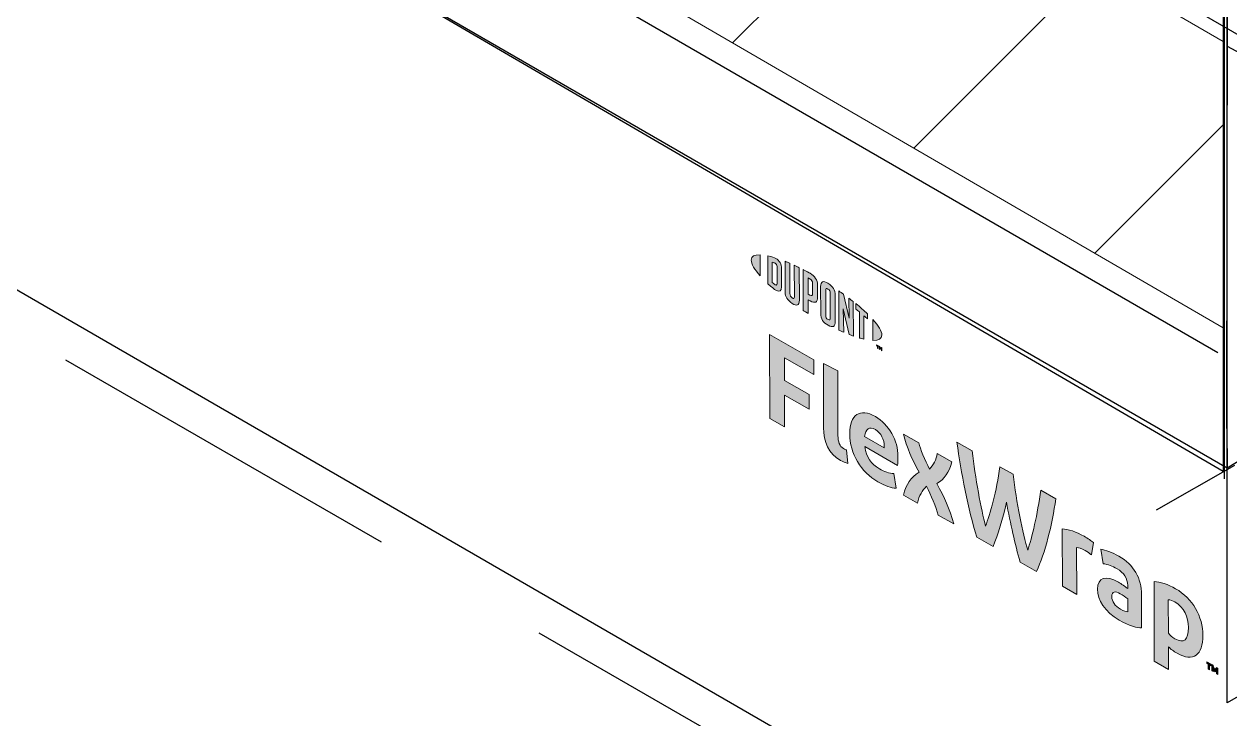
# Model space of a CAD drawing. Extents: x -1337 to 5791, y -3809 to 1769.
# Drawn here: x 4369.8 to 4429.3, y -2105.7 to -2071.4 of the extents above; entities that cross this region are included whole.
import ezdxf

# ---------------------------------------------------------------- set-up
doc = ezdxf.new("R2010")
doc.units = 0
doc.header["$MEASUREMENT"] = 0
doc.linetypes.add('AI-Linetype-64', pattern=[27, 18, -9])
for name, color, linetype, lineweight in [('G-ANNO-TTLB', 7, 'Continuous', 0), ('Layer 12', 7, 'Continuous', 0), ('TYVEK', 7, 'Continuous', 0)]:
    doc.layers.add(name, color=color, linetype=linetype, lineweight=lineweight)

# ---------------------------------------------------------------- blocks, each defined once
blk = doc.blocks.new('Block_526')
at = {"layer": 'TYVEK', "true_color": 0x003b71, "transparency": 33554687}
h = blk.add_hatch(color=156, dxfattribs=at)
h.dxf.hatch_style = 2
edge = h.paths.add_edge_path()
edge.add_spline(control_points=[(4406.611, -2090.874), (4406.611, -2090.874), (4406.601, -2086.733), (4406.601, -2086.733), (4406.601, -2086.733), (4408.786, -2087.988), (4408.786, -2087.988), (4408.786, -2087.988), (4408.788, -2088.71), (4408.788, -2088.71), (4408.788, -2088.71), (4407.336, -2087.876), (4407.336, -2087.876), (4407.336, -2087.876), (4407.339, -2089), (4407.339, -2089), (4407.339, -2089), (4408.56, -2089.701), (4408.56, -2089.701), (4408.56, -2089.701), (4408.561, -2090.423), (4408.561, -2090.423), (4408.561, -2090.423), (4407.34, -2089.722), (4407.34, -2089.722), (4407.34, -2089.722), (4407.344, -2091.295), (4407.344, -2091.295), (4407.344, -2091.295), (4406.611, -2090.874), (4406.611, -2090.874)], knot_values=[0, 0, 0, 0, 1, 1, 1, 2, 2, 2, 3, 3, 3, 4, 4, 4, 5, 5, 5, 6, 6, 6, 7, 7, 7, 8, 8, 8, 9, 9, 9, 10, 10, 10, 10], degree=3, periodic=0)
h = blk.add_hatch(color=156, dxfattribs=at)
h.dxf.hatch_style = 2
edge = h.paths.add_edge_path()
edge.add_spline(control_points=[(4409.984, -2091.718), (4409.984, -2092.037), (4410.057, -2092.25), (4410.262, -2092.368), (4410.313, -2092.397), (4410.365, -2092.421), (4410.411, -2092.435), (4410.411, -2092.435), (4410.464, -2093.11), (4410.464, -2093.11), (4410.366, -2093.077), (4410.207, -2093.01), (4410.105, -2092.951), (4409.515, -2092.612), (4409.277, -2092.033), (4409.276, -2091.323), (4409.276, -2091.323), (4409.268, -2088.164), (4409.268, -2088.164), (4409.268, -2088.164), (4409.976, -2088.523), (4409.976, -2088.523), (4409.976, -2088.523), (4409.984, -2091.718), (4409.984, -2091.718)], knot_values=[0, 0, 0, 0, 1, 1, 1, 2, 2, 2, 3, 3, 3, 4, 4, 4, 5, 5, 5, 6, 6, 6, 7, 7, 7, 8, 8, 8, 8], degree=3, periodic=0)
h = blk.add_hatch(color=156, dxfattribs=at)
h.dxf.hatch_style = 2
edge = h.paths.add_edge_path()
edge.add_spline(control_points=[(4411.295, -2091.768), (4411.295, -2091.768), (4412.27, -2092.327), (4412.27, -2092.327), (4412.27, -2092.327), (4412.27, -2092.256), (4412.27, -2092.256), (4412.269, -2091.925), (4412.115, -2091.594), (4411.832, -2091.432), (4411.535, -2091.261), (4411.34, -2091.392), (4411.295, -2091.768)], knot_values=[0, 0, 0, 0, 1, 1, 1, 2, 2, 2, 3, 3, 3, 4, 4, 4, 4], degree=3, periodic=0)
edge = h.paths.add_edge_path()
edge.add_spline(control_points=[(4412.854, -2094.328), (4412.628, -2094.317), (4412.295, -2094.208), (4411.956, -2094.014), (4411.131, -2093.54), (4410.565, -2092.613), (4410.562, -2091.631), (4410.56, -2090.69), (4411.077, -2090.349), (4411.831, -2090.782), (4412.503, -2091.167), (4412.945, -2091.971), (4412.947, -2092.763), (4412.948, -2092.941), (4412.938, -2093.089), (4412.928, -2093.201), (4412.928, -2093.201), (4411.307, -2092.271), (4411.307, -2092.271), (4411.375, -2092.782), (4411.616, -2093.133), (4412.027, -2093.369), (4412.278, -2093.513), (4412.519, -2093.587), (4412.739, -2093.607), (4412.739, -2093.607), (4412.854, -2094.328), (4412.854, -2094.328)], knot_values=[0, 0, 0, 0, 1, 1, 1, 2, 2, 2, 3, 3, 3, 4, 4, 4, 5, 5, 5, 6, 6, 6, 7, 7, 7, 8, 8, 8, 9, 9, 9, 9], degree=3, periodic=0)
h = blk.add_hatch(color=156, dxfattribs=at)
h.dxf.hatch_style = 2
edge = h.paths.add_edge_path()
edge.add_spline(control_points=[(4413.994, -2093.53), (4413.649, -2092.895), (4413.377, -2092.331), (4413.216, -2091.648), (4413.216, -2091.648), (4413.98, -2092.087), (4413.98, -2092.087), (4414.048, -2092.391), (4414.274, -2092.923), (4414.501, -2093.39), (4414.69, -2093.173), (4414.853, -2092.919), (4414.888, -2092.608), (4414.888, -2092.608), (4415.607, -2093.02), (4415.607, -2093.02), (4415.475, -2093.559), (4415.25, -2093.861), (4414.867, -2094.096), (4415.237, -2094.787), (4415.489, -2095.345), (4415.701, -2096.093), (4415.701, -2096.093), (4414.937, -2095.654), (4414.937, -2095.654), (4414.828, -2095.261), (4414.571, -2094.67), (4414.355, -2094.221), (4414.16, -2094.435), (4413.977, -2094.684), (4413.906, -2095.062), (4413.906, -2095.062), (4413.218, -2094.668), (4413.218, -2094.668), (4413.345, -2094.126), (4413.585, -2093.791), (4413.994, -2093.53)], knot_values=[0, 0, 0, 0, 1, 1, 1, 2, 2, 2, 3, 3, 3, 4, 4, 4, 5, 5, 5, 6, 6, 6, 7, 7, 7, 8, 8, 8, 9, 9, 9, 10, 10, 10, 11, 11, 11, 12, 12, 12, 12], degree=3, periodic=0)
h = blk.add_hatch(color=156, dxfattribs=at)
h.dxf.hatch_style = 2
edge = h.paths.add_edge_path()
edge.add_spline(control_points=[(4419.995, -2094.423), (4419.995, -2094.423), (4420.744, -2094.853), (4420.744, -2094.853), (4420.553, -2096.12), (4420.218, -2097.552), (4419.785, -2098.438), (4419.785, -2098.438), (4418.98, -2097.975), (4418.98, -2097.975), (4418.726, -2097.091), (4418.498, -2096.092), (4418.306, -2095.013), (4418.114, -2095.871), (4417.895, -2096.614), (4417.641, -2097.206), (4417.641, -2097.206), (4416.835, -2096.744), (4416.835, -2096.744), (4416.422, -2095.373), (4416.054, -2093.537), (4415.861, -2092.049), (4415.861, -2092.049), (4416.604, -2092.477), (4416.604, -2092.477), (4416.766, -2093.816), (4417.057, -2095.383), (4417.269, -2096.196), (4417.488, -2095.63), (4417.829, -2094.467), (4417.974, -2093.263), (4417.974, -2093.263), (4418.631, -2093.64), (4418.631, -2093.64), (4418.788, -2095.018), (4419.125, -2096.57), (4419.352, -2097.392), (4419.556, -2096.817), (4419.845, -2095.583), (4419.995, -2094.423)], knot_values=[0, 0, 0, 0, 1, 1, 1, 2, 2, 2, 3, 3, 3, 4, 4, 4, 5, 5, 5, 6, 6, 6, 7, 7, 7, 8, 8, 8, 9, 9, 9, 10, 10, 10, 11, 11, 11, 12, 12, 12, 13, 13, 13, 13], degree=3, periodic=0)
h = blk.add_hatch(color=156, dxfattribs=at)
h.dxf.hatch_style = 2
edge = h.paths.add_edge_path()
edge.add_spline(control_points=[(4422.137, -2096.699), (4422.322, -2096.805), (4422.496, -2096.928), (4422.599, -2097.017), (4422.599, -2097.017), (4422.498, -2097.626), (4422.498, -2097.626), (4422.411, -2097.541), (4422.303, -2097.467), (4422.195, -2097.405), (4422.006, -2097.296), (4421.877, -2097.264), (4421.77, -2097.261), (4421.77, -2097.261), (4421.775, -2099.58), (4421.775, -2099.58), (4421.775, -2099.58), (4421.068, -2099.174), (4421.068, -2099.174), (4421.068, -2099.174), (4421.061, -2096.34), (4421.061, -2096.34), (4421.337, -2096.34), (4421.768, -2096.487), (4422.137, -2096.699)], knot_values=[0, 0, 0, 0, 1, 1, 1, 2, 2, 2, 3, 3, 3, 4, 4, 4, 5, 5, 5, 6, 6, 6, 7, 7, 7, 8, 8, 8, 8], degree=3, periodic=0)
h = blk.add_hatch(color=156, dxfattribs=at)
h.dxf.hatch_style = 2
edge = h.paths.add_edge_path()
edge.add_spline(control_points=[(4424.293, -2100.429), (4424.293, -2100.429), (4424.291, -2099.796), (4424.291, -2099.796), (4424.173, -2099.699), (4424.05, -2099.61), (4423.927, -2099.54), (4423.691, -2099.404), (4423.507, -2099.405), (4423.507, -2099.683), (4423.508, -2099.931), (4423.662, -2100.15), (4423.934, -2100.306), (4424.088, -2100.394), (4424.216, -2100.432), (4424.293, -2100.429)], knot_values=[0, 0, 0, 0, 1, 1, 1, 2, 2, 2, 3, 3, 3, 4, 4, 4, 5, 5, 5, 5], degree=3, periodic=0)
edge = h.paths.add_edge_path()
edge.add_spline(control_points=[(4423.864, -2100.85), (4423.161, -2100.447), (4422.806, -2099.847), (4422.805, -2099.315), (4422.803, -2098.729), (4423.218, -2098.624), (4423.833, -2098.972), (4423.977, -2099.054), (4424.162, -2099.184), (4424.29, -2099.281), (4424.29, -2099.281), (4424.29, -2099.139), (4424.29, -2099.139), (4424.289, -2098.779), (4424.109, -2098.504), (4423.765, -2098.307), (4423.54, -2098.177), (4423.298, -2098.08), (4423.088, -2098.06), (4423.088, -2098.06), (4422.959, -2097.347), (4422.959, -2097.347), (4423.179, -2097.367), (4423.533, -2097.5), (4423.846, -2097.679), (4424.6, -2098.112), (4424.975, -2098.789), (4424.977, -2099.587), (4424.977, -2099.587), (4424.981, -2101.232), (4424.981, -2101.232), (4424.771, -2101.235), (4424.377, -2101.145), (4423.864, -2100.85)], knot_values=[0, 0, 0, 0, 1, 1, 1, 2, 2, 2, 3, 3, 3, 4, 4, 4, 5, 5, 5, 6, 6, 6, 7, 7, 7, 8, 8, 8, 9, 9, 9, 10, 10, 10, 11, 11, 11, 11], degree=3, periodic=0)
h = blk.add_hatch(color=156, dxfattribs=at)
h.dxf.hatch_style = 2
edge = h.paths.add_edge_path()
edge.add_spline(control_points=[(4426.627, -2101.763), (4427.079, -2102.022), (4427.288, -2101.824), (4427.287, -2101.214), (4427.285, -2100.682), (4427.09, -2100.215), (4426.623, -2099.947), (4426.495, -2099.874), (4426.402, -2099.85), (4426.295, -2099.836), (4426.295, -2099.836), (4426.299, -2101.492), (4426.299, -2101.492), (4426.396, -2101.595), (4426.478, -2101.678), (4426.627, -2101.763)], knot_values=[0, 0, 0, 0, 1, 1, 1, 2, 2, 2, 3, 3, 3, 4, 4, 4, 5, 5, 5, 5], degree=3, periodic=0)
edge = h.paths.add_edge_path()
edge.add_spline(control_points=[(4426.731, -2102.485), (4426.552, -2102.382), (4426.429, -2102.287), (4426.3, -2102.16), (4426.3, -2102.16), (4426.303, -2103.284), (4426.303, -2103.284), (4426.303, -2103.284), (4425.6, -2102.881), (4425.6, -2102.881), (4425.6, -2102.881), (4425.591, -2098.935), (4425.591, -2098.935), (4425.883, -2098.949), (4426.293, -2099.084), (4426.657, -2099.293), (4427.498, -2099.776), (4428.003, -2100.657), (4428.005, -2101.603), (4428.007, -2102.573), (4427.532, -2102.944), (4426.731, -2102.485)], knot_values=[0, 0, 0, 0, 1, 1, 1, 2, 2, 2, 3, 3, 3, 4, 4, 4, 5, 5, 5, 6, 6, 6, 7, 7, 7, 7], degree=3, periodic=0)
h = blk.add_hatch(color=156, dxfattribs=at)
h.dxf.hatch_style = 2
edge = h.paths.add_edge_path()
edge.add_spline(control_points=[(4428.513, -2103.09), (4428.539, -2103.177), (4428.564, -2103.243), (4428.595, -2103.314), (4428.625, -2103.278), (4428.647, -2103.239), (4428.672, -2103.181), (4428.672, -2103.181), (4428.746, -2103.223), (4428.746, -2103.223), (4428.746, -2103.223), (4428.746, -2103.529), (4428.746, -2103.529), (4428.746, -2103.529), (4428.682, -2103.492), (4428.682, -2103.492), (4428.682, -2103.492), (4428.682, -2103.351), (4428.682, -2103.351), (4428.682, -2103.351), (4428.685, -2103.305), (4428.685, -2103.305), (4428.664, -2103.339), (4428.64, -2103.374), (4428.618, -2103.4), (4428.618, -2103.4), (4428.569, -2103.372), (4428.569, -2103.372), (4428.547, -2103.319), (4428.522, -2103.256), (4428.501, -2103.197), (4428.501, -2103.197), (4428.504, -2103.249), (4428.504, -2103.249), (4428.504, -2103.249), (4428.504, -2103.39), (4428.504, -2103.39), (4428.504, -2103.39), (4428.44, -2103.353), (4428.44, -2103.353), (4428.44, -2103.353), (4428.439, -2103.047), (4428.439, -2103.047), (4428.439, -2103.047), (4428.513, -2103.09), (4428.513, -2103.09)], knot_values=[0, 0, 0, 0, 1, 1, 1, 2, 2, 2, 3, 3, 3, 4, 4, 4, 5, 5, 5, 6, 6, 6, 7, 7, 7, 8, 8, 8, 9, 9, 9, 10, 10, 10, 11, 11, 11, 12, 12, 12, 13, 13, 13, 14, 14, 14, 15, 15, 15, 15], degree=3, periodic=0)
edge = h.paths.add_edge_path()
edge.add_spline(control_points=[(4428.267, -2103.016), (4428.267, -2103.016), (4428.196, -2102.975), (4428.196, -2102.975), (4428.196, -2102.975), (4428.195, -2102.907), (4428.195, -2102.907), (4428.195, -2102.907), (4428.41, -2103.03), (4428.41, -2103.03), (4428.41, -2103.03), (4428.41, -2103.098), (4428.41, -2103.098), (4428.41, -2103.098), (4428.338, -2103.057), (4428.338, -2103.057), (4428.338, -2103.057), (4428.339, -2103.295), (4428.339, -2103.295), (4428.339, -2103.295), (4428.268, -2103.254), (4428.268, -2103.254), (4428.268, -2103.254), (4428.267, -2103.016), (4428.267, -2103.016)], knot_values=[0, 0, 0, 0, 1, 1, 1, 2, 2, 2, 3, 3, 3, 4, 4, 4, 5, 5, 5, 6, 6, 6, 7, 7, 7, 8, 8, 8, 8], degree=3, periodic=0)
at = {"layer": 'TYVEK'}
for points, knots in [([(4406.611, -2090.874), (4406.611, -2090.874), (4406.601, -2086.733), (4406.601, -2086.733), (4406.601, -2086.733), (4408.786, -2087.988), (4408.786, -2087.988), (4408.786, -2087.988), (4408.788, -2088.71), (4408.788, -2088.71), (4408.788, -2088.71), (4407.336, -2087.876), (4407.336, -2087.876), (4407.336, -2087.876), (4407.339, -2089), (4407.339, -2089), (4407.339, -2089), (4408.56, -2089.701), (4408.56, -2089.701), (4408.56, -2089.701), (4408.561, -2090.423), (4408.561, -2090.423), (4408.561, -2090.423), (4407.34, -2089.722), (4407.34, -2089.722), (4407.34, -2089.722), (4407.344, -2091.295), (4407.344, -2091.295), (4407.344, -2091.295), (4406.611, -2090.874), (4406.611, -2090.874)], [0, 0, 0, 0, 1, 1, 1, 2, 2, 2, 3, 3, 3, 4, 4, 4, 5, 5, 5, 6, 6, 6, 7, 7, 7, 8, 8, 8, 9, 9, 9, 10, 10, 10, 10]), ([(4409.984, -2091.718), (4409.984, -2092.037), (4410.057, -2092.25), (4410.262, -2092.368), (4410.313, -2092.397), (4410.365, -2092.421), (4410.411, -2092.435), (4410.411, -2092.435), (4410.464, -2093.11), (4410.464, -2093.11), (4410.366, -2093.077), (4410.207, -2093.01), (4410.105, -2092.951), (4409.515, -2092.612), (4409.277, -2092.033), (4409.276, -2091.323), (4409.276, -2091.323), (4409.268, -2088.164), (4409.268, -2088.164), (4409.268, -2088.164), (4409.976, -2088.523), (4409.976, -2088.523), (4409.976, -2088.523), (4409.984, -2091.718), (4409.984, -2091.718)], [0, 0, 0, 0, 1, 1, 1, 2, 2, 2, 3, 3, 3, 4, 4, 4, 5, 5, 5, 6, 6, 6, 7, 7, 7, 8, 8, 8, 8]), ([(4412.854, -2094.328), (4412.628, -2094.317), (4412.295, -2094.208), (4411.956, -2094.014), (4411.131, -2093.54), (4410.565, -2092.613), (4410.562, -2091.631), (4410.56, -2090.69), (4411.077, -2090.349), (4411.831, -2090.782), (4412.503, -2091.167), (4412.945, -2091.971), (4412.947, -2092.763), (4412.948, -2092.941), (4412.938, -2093.089), (4412.928, -2093.201), (4412.928, -2093.201), (4411.307, -2092.271), (4411.307, -2092.271), (4411.375, -2092.782), (4411.616, -2093.133), (4412.027, -2093.369), (4412.278, -2093.513), (4412.519, -2093.587), (4412.739, -2093.607), (4412.739, -2093.607), (4412.854, -2094.328), (4412.854, -2094.328)], [0, 0, 0, 0, 1, 1, 1, 2, 2, 2, 3, 3, 3, 4, 4, 4, 5, 5, 5, 6, 6, 6, 7, 7, 7, 8, 8, 8, 9, 9, 9, 9]), ([(4411.295, -2091.768), (4411.295, -2091.768), (4412.27, -2092.327), (4412.27, -2092.327), (4412.27, -2092.327), (4412.27, -2092.256), (4412.27, -2092.256), (4412.269, -2091.925), (4412.115, -2091.594), (4411.832, -2091.432), (4411.535, -2091.261), (4411.34, -2091.392), (4411.295, -2091.768)], [0, 0, 0, 0, 1, 1, 1, 2, 2, 2, 3, 3, 3, 4, 4, 4, 4]), ([(4413.994, -2093.53), (4413.649, -2092.895), (4413.377, -2092.331), (4413.216, -2091.648), (4413.216, -2091.648), (4413.98, -2092.087), (4413.98, -2092.087), (4414.048, -2092.391), (4414.274, -2092.923), (4414.501, -2093.39), (4414.69, -2093.173), (4414.853, -2092.919), (4414.888, -2092.608), (4414.888, -2092.608), (4415.607, -2093.02), (4415.607, -2093.02), (4415.475, -2093.559), (4415.25, -2093.861), (4414.867, -2094.096), (4415.237, -2094.787), (4415.489, -2095.345), (4415.701, -2096.093), (4415.701, -2096.093), (4414.937, -2095.654), (4414.937, -2095.654), (4414.828, -2095.261), (4414.571, -2094.67), (4414.355, -2094.221), (4414.16, -2094.435), (4413.977, -2094.684), (4413.906, -2095.062), (4413.906, -2095.062), (4413.218, -2094.668), (4413.218, -2094.668), (4413.345, -2094.126), (4413.585, -2093.791), (4413.994, -2093.53)], [0, 0, 0, 0, 1, 1, 1, 2, 2, 2, 3, 3, 3, 4, 4, 4, 5, 5, 5, 6, 6, 6, 7, 7, 7, 8, 8, 8, 9, 9, 9, 10, 10, 10, 11, 11, 11, 12, 12, 12, 12]), ([(4419.995, -2094.423), (4419.995, -2094.423), (4420.744, -2094.853), (4420.744, -2094.853), (4420.553, -2096.12), (4420.218, -2097.552), (4419.785, -2098.438), (4419.785, -2098.438), (4418.98, -2097.975), (4418.98, -2097.975), (4418.726, -2097.091), (4418.498, -2096.092), (4418.306, -2095.013), (4418.114, -2095.871), (4417.895, -2096.614), (4417.641, -2097.206), (4417.641, -2097.206), (4416.835, -2096.744), (4416.835, -2096.744), (4416.422, -2095.373), (4416.054, -2093.537), (4415.861, -2092.049), (4415.861, -2092.049), (4416.604, -2092.477), (4416.604, -2092.477), (4416.766, -2093.816), (4417.057, -2095.383), (4417.269, -2096.196), (4417.488, -2095.63), (4417.829, -2094.467), (4417.974, -2093.263), (4417.974, -2093.263), (4418.631, -2093.64), (4418.631, -2093.64), (4418.788, -2095.018), (4419.125, -2096.57), (4419.352, -2097.392), (4419.556, -2096.817), (4419.845, -2095.583), (4419.995, -2094.423)], [0, 0, 0, 0, 1, 1, 1, 2, 2, 2, 3, 3, 3, 4, 4, 4, 5, 5, 5, 6, 6, 6, 7, 7, 7, 8, 8, 8, 9, 9, 9, 10, 10, 10, 11, 11, 11, 12, 12, 12, 13, 13, 13, 13]), ([(4422.137, -2096.699), (4422.322, -2096.805), (4422.496, -2096.928), (4422.599, -2097.017), (4422.599, -2097.017), (4422.498, -2097.626), (4422.498, -2097.626), (4422.411, -2097.541), (4422.303, -2097.467), (4422.195, -2097.405), (4422.006, -2097.296), (4421.877, -2097.264), (4421.77, -2097.261), (4421.77, -2097.261), (4421.775, -2099.58), (4421.775, -2099.58), (4421.775, -2099.58), (4421.068, -2099.174), (4421.068, -2099.174), (4421.068, -2099.174), (4421.061, -2096.34), (4421.061, -2096.34), (4421.337, -2096.34), (4421.768, -2096.487), (4422.137, -2096.699)], [0, 0, 0, 0, 1, 1, 1, 2, 2, 2, 3, 3, 3, 4, 4, 4, 5, 5, 5, 6, 6, 6, 7, 7, 7, 8, 8, 8, 8]), ([(4423.864, -2100.85), (4423.161, -2100.447), (4422.806, -2099.847), (4422.805, -2099.315), (4422.803, -2098.729), (4423.218, -2098.624), (4423.833, -2098.972), (4423.977, -2099.054), (4424.162, -2099.184), (4424.29, -2099.281), (4424.29, -2099.281), (4424.29, -2099.139), (4424.29, -2099.139), (4424.289, -2098.779), (4424.109, -2098.504), (4423.765, -2098.307), (4423.54, -2098.177), (4423.298, -2098.08), (4423.088, -2098.06), (4423.088, -2098.06), (4422.959, -2097.347), (4422.959, -2097.347), (4423.179, -2097.367), (4423.533, -2097.5), (4423.846, -2097.679), (4424.6, -2098.112), (4424.975, -2098.789), (4424.977, -2099.587), (4424.977, -2099.587), (4424.981, -2101.232), (4424.981, -2101.232), (4424.771, -2101.235), (4424.377, -2101.145), (4423.864, -2100.85)], [0, 0, 0, 0, 1, 1, 1, 2, 2, 2, 3, 3, 3, 4, 4, 4, 5, 5, 5, 6, 6, 6, 7, 7, 7, 8, 8, 8, 9, 9, 9, 10, 10, 10, 11, 11, 11, 11]), ([(4426.731, -2102.485), (4426.552, -2102.382), (4426.429, -2102.287), (4426.3, -2102.16), (4426.3, -2102.16), (4426.303, -2103.284), (4426.303, -2103.284), (4426.303, -2103.284), (4425.6, -2102.881), (4425.6, -2102.881), (4425.6, -2102.881), (4425.591, -2098.935), (4425.591, -2098.935), (4425.883, -2098.949), (4426.293, -2099.084), (4426.657, -2099.293), (4427.498, -2099.776), (4428.003, -2100.657), (4428.005, -2101.603), (4428.007, -2102.573), (4427.532, -2102.944), (4426.731, -2102.485)], [0, 0, 0, 0, 1, 1, 1, 2, 2, 2, 3, 3, 3, 4, 4, 4, 5, 5, 5, 6, 6, 6, 7, 7, 7, 7]), ([(4424.293, -2100.429), (4424.293, -2100.429), (4424.291, -2099.796), (4424.291, -2099.796), (4424.173, -2099.699), (4424.05, -2099.61), (4423.927, -2099.54), (4423.691, -2099.404), (4423.507, -2099.405), (4423.507, -2099.683), (4423.508, -2099.931), (4423.662, -2100.15), (4423.934, -2100.306), (4424.088, -2100.394), (4424.216, -2100.432), (4424.293, -2100.429)], [0, 0, 0, 0, 1, 1, 1, 2, 2, 2, 3, 3, 3, 4, 4, 4, 5, 5, 5, 5]), ([(4426.627, -2101.763), (4427.079, -2102.022), (4427.288, -2101.824), (4427.287, -2101.214), (4427.285, -2100.682), (4427.09, -2100.215), (4426.623, -2099.947), (4426.495, -2099.874), (4426.402, -2099.85), (4426.295, -2099.836), (4426.295, -2099.836), (4426.299, -2101.492), (4426.299, -2101.492), (4426.396, -2101.595), (4426.478, -2101.678), (4426.627, -2101.763)], [0, 0, 0, 0, 1, 1, 1, 2, 2, 2, 3, 3, 3, 4, 4, 4, 5, 5, 5, 5]), ([(4428.267, -2103.016), (4428.267, -2103.016), (4428.196, -2102.975), (4428.196, -2102.975), (4428.196, -2102.975), (4428.195, -2102.907), (4428.195, -2102.907), (4428.195, -2102.907), (4428.41, -2103.03), (4428.41, -2103.03), (4428.41, -2103.03), (4428.41, -2103.098), (4428.41, -2103.098), (4428.41, -2103.098), (4428.338, -2103.057), (4428.338, -2103.057), (4428.338, -2103.057), (4428.339, -2103.295), (4428.339, -2103.295), (4428.339, -2103.295), (4428.268, -2103.254), (4428.268, -2103.254), (4428.268, -2103.254), (4428.267, -2103.016), (4428.267, -2103.016)], [0, 0, 0, 0, 1, 1, 1, 2, 2, 2, 3, 3, 3, 4, 4, 4, 5, 5, 5, 6, 6, 6, 7, 7, 7, 8, 8, 8, 8]), ([(4428.513, -2103.09), (4428.539, -2103.177), (4428.564, -2103.243), (4428.595, -2103.314), (4428.625, -2103.278), (4428.647, -2103.239), (4428.672, -2103.181), (4428.672, -2103.181), (4428.746, -2103.223), (4428.746, -2103.223), (4428.746, -2103.223), (4428.746, -2103.529), (4428.746, -2103.529), (4428.746, -2103.529), (4428.682, -2103.492), (4428.682, -2103.492), (4428.682, -2103.492), (4428.682, -2103.351), (4428.682, -2103.351), (4428.682, -2103.351), (4428.685, -2103.305), (4428.685, -2103.305), (4428.664, -2103.339), (4428.64, -2103.374), (4428.618, -2103.4), (4428.618, -2103.4), (4428.569, -2103.372), (4428.569, -2103.372), (4428.547, -2103.319), (4428.522, -2103.256), (4428.501, -2103.197), (4428.501, -2103.197), (4428.504, -2103.249), (4428.504, -2103.249), (4428.504, -2103.249), (4428.504, -2103.39), (4428.504, -2103.39), (4428.504, -2103.39), (4428.44, -2103.353), (4428.44, -2103.353), (4428.44, -2103.353), (4428.439, -2103.047), (4428.439, -2103.047), (4428.439, -2103.047), (4428.513, -2103.09), (4428.513, -2103.09)], [0, 0, 0, 0, 1, 1, 1, 2, 2, 2, 3, 3, 3, 4, 4, 4, 5, 5, 5, 6, 6, 6, 7, 7, 7, 8, 8, 8, 9, 9, 9, 10, 10, 10, 11, 11, 11, 12, 12, 12, 13, 13, 13, 14, 14, 14, 15, 15, 15, 15])]:
    blk.add_open_spline(points, degree=3, knots=knots, dxfattribs=at)
blk = doc.blocks.new('Block_527')
at = {"layer": 'TYVEK', "true_color": 0x003b71, "transparency": 33554687}
h = blk.add_hatch(color=156, dxfattribs=at)
h.dxf.hatch_style = 2
edge = h.paths.add_edge_path()
edge.add_spline(control_points=[(4405.698, -2083.055), (4405.699, -2083.245), (4405.859, -2083.516), (4406.139, -2083.829), (4406.139, -2083.829), (4406.137, -2082.79), (4406.137, -2082.79), (4405.858, -2082.781), (4405.698, -2082.866), (4405.698, -2083.055)], knot_values=[0, 0, 0, 0, 1, 1, 1, 2, 2, 2, 3, 3, 3, 3], degree=3, periodic=0)
h = blk.add_hatch(color=156, dxfattribs=at)
h.dxf.hatch_style = 2
edge = h.paths.add_edge_path()
edge.add_spline(control_points=[(4406.979, -2084.215), (4406.98, -2084.295), (4406.938, -2084.297), (4406.889, -2084.269), (4406.85, -2084.247), (4406.79, -2084.196), (4406.742, -2084.153), (4406.742, -2084.153), (4406.739, -2083.159), (4406.739, -2083.159), (4406.788, -2083.172), (4406.847, -2083.19), (4406.886, -2083.212), (4406.936, -2083.241), (4406.977, -2083.291), (4406.977, -2083.371), (4406.977, -2083.371), (4406.979, -2084.215), (4406.979, -2084.215)], knot_values=[0, 0, 0, 0, 1, 1, 1, 2, 2, 2, 3, 3, 3, 4, 4, 4, 5, 5, 5, 6, 6, 6, 6], degree=3, periodic=0)
edge = h.paths.add_edge_path()
edge.add_spline(control_points=[(4406.918, -2082.971), (4406.84, -2082.926), (4406.727, -2082.888), (4406.523, -2082.844), (4406.523, -2082.844), (4406.527, -2084.222), (4406.527, -2084.222), (4406.706, -2084.387), (4406.844, -2084.503), (4406.922, -2084.547), (4407.102, -2084.651), (4407.203, -2084.582), (4407.202, -2084.378), (4407.202, -2084.378), (4407.2, -2083.463), (4407.2, -2083.463), (4407.2, -2083.26), (4407.098, -2083.074), (4406.918, -2082.971)], knot_values=[0, 0, 0, 0, 1, 1, 1, 2, 2, 2, 3, 3, 3, 4, 4, 4, 5, 5, 5, 6, 6, 6, 6], degree=3, periodic=0)
h = blk.add_hatch(color=156, dxfattribs=at)
h.dxf.hatch_style = 2
edge = h.paths.add_edge_path()
edge.add_spline(control_points=[(4407.83, -2084.865), (4407.83, -2084.944), (4407.807, -2084.981), (4407.72, -2084.919), (4407.635, -2084.859), (4407.613, -2084.805), (4407.612, -2084.71), (4407.612, -2084.71), (4407.609, -2083.21), (4407.609, -2083.21), (4407.552, -2083.185), (4407.427, -2083.133), (4407.373, -2083.111), (4407.373, -2083.111), (4407.377, -2084.628), (4407.377, -2084.628), (4407.377, -2084.87), (4407.48, -2085.023), (4407.721, -2085.193), (4407.942, -2085.349), (4408.077, -2085.298), (4408.076, -2085.029), (4408.076, -2085.029), (4408.072, -2083.427), (4408.072, -2083.427), (4408.026, -2083.403), (4407.875, -2083.332), (4407.826, -2083.309), (4407.826, -2083.309), (4407.83, -2084.865), (4407.83, -2084.865)], knot_values=[0, 0, 0, 0, 1, 1, 1, 2, 2, 2, 3, 3, 3, 4, 4, 4, 5, 5, 5, 6, 6, 6, 7, 7, 7, 8, 8, 8, 9, 9, 9, 10, 10, 10, 10], degree=3, periodic=0)
h = blk.add_hatch(color=156, dxfattribs=at)
h.dxf.hatch_style = 2
edge = h.paths.add_edge_path()
edge.add_spline(control_points=[(4408.725, -2084.72), (4408.725, -2084.807), (4408.699, -2084.836), (4408.599, -2084.779), (4408.599, -2084.779), (4408.513, -2084.73), (4408.513, -2084.73), (4408.513, -2084.73), (4408.511, -2083.933), (4408.511, -2083.933), (4408.549, -2083.953), (4408.57, -2083.964), (4408.593, -2083.977), (4408.701, -2084.039), (4408.723, -2084.1), (4408.724, -2084.188), (4408.724, -2084.188), (4408.725, -2084.72), (4408.725, -2084.72)], knot_values=[0, 0, 0, 0, 1, 1, 1, 2, 2, 2, 3, 3, 3, 4, 4, 4, 5, 5, 5, 6, 6, 6, 6], degree=3, periodic=0)
edge = h.paths.add_edge_path()
edge.add_spline(control_points=[(4408.606, -2083.704), (4408.563, -2083.679), (4408.408, -2083.596), (4408.264, -2083.523), (4408.264, -2083.523), (4408.269, -2085.542), (4408.269, -2085.542), (4408.318, -2085.573), (4408.446, -2085.654), (4408.515, -2085.696), (4408.515, -2085.696), (4408.513, -2085.01), (4408.513, -2085.01), (4408.513, -2085.01), (4408.61, -2085.065), (4408.61, -2085.065), (4408.867, -2085.212), (4408.974, -2085.14), (4408.973, -2084.884), (4408.973, -2084.884), (4408.972, -2084.289), (4408.972, -2084.289), (4408.971, -2084.038), (4408.851, -2083.844), (4408.606, -2083.704)], knot_values=[0, 0, 0, 0, 1, 1, 1, 2, 2, 2, 3, 3, 3, 4, 4, 4, 5, 5, 5, 6, 6, 6, 7, 7, 7, 8, 8, 8, 8], degree=3, periodic=0)
h = blk.add_hatch(color=156, dxfattribs=at)
h.dxf.hatch_style = 2
edge = h.paths.add_edge_path()
edge.add_spline(control_points=[(4409.605, -2085.929), (4409.605, -2086.009), (4409.582, -2086.037), (4409.495, -2085.99), (4409.406, -2085.942), (4409.381, -2085.884), (4409.381, -2085.801), (4409.381, -2085.801), (4409.378, -2084.543), (4409.378, -2084.543), (4409.378, -2084.46), (4409.402, -2084.428), (4409.491, -2084.482), (4409.579, -2084.535), (4409.602, -2084.591), (4409.602, -2084.671), (4409.602, -2084.671), (4409.605, -2085.929), (4409.605, -2085.929)], knot_values=[0, 0, 0, 0, 1, 1, 1, 2, 2, 2, 3, 3, 3, 4, 4, 4, 5, 5, 5, 6, 6, 6, 6], degree=3, periodic=0)
edge = h.paths.add_edge_path()
edge.add_spline(control_points=[(4409.491, -2084.2), (4409.263, -2084.057), (4409.127, -2084.095), (4409.128, -2084.361), (4409.128, -2084.361), (4409.131, -2085.681), (4409.131, -2085.681), (4409.132, -2085.962), (4409.255, -2086.148), (4409.496, -2086.274), (4409.731, -2086.397), (4409.854, -2086.364), (4409.853, -2086.066), (4409.853, -2086.066), (4409.85, -2084.806), (4409.85, -2084.806), (4409.85, -2084.521), (4409.738, -2084.356), (4409.491, -2084.2)], knot_values=[0, 0, 0, 0, 1, 1, 1, 2, 2, 2, 3, 3, 3, 4, 4, 4, 5, 5, 5, 6, 6, 6, 6], degree=3, periodic=0)
h = blk.add_hatch(color=156, dxfattribs=at)
h.dxf.hatch_style = 2
edge = h.paths.add_edge_path()
edge.add_spline(control_points=[(4410.535, -2085.922), (4410.535, -2085.922), (4410.259, -2084.74), (4410.259, -2084.74), (4410.185, -2084.686), (4410.095, -2084.623), (4410.026, -2084.576), (4410.026, -2084.576), (4410.031, -2086.513), (4410.031, -2086.513), (4410.08, -2086.535), (4410.203, -2086.59), (4410.267, -2086.617), (4410.267, -2086.617), (4410.245, -2085.465), (4410.245, -2085.465), (4410.245, -2085.465), (4410.537, -2086.727), (4410.537, -2086.727), (4410.598, -2086.751), (4410.688, -2086.785), (4410.746, -2086.806), (4410.746, -2086.806), (4410.742, -2085.104), (4410.742, -2085.104), (4410.681, -2085.055), (4410.569, -2084.969), (4410.515, -2084.928), (4410.515, -2084.928), (4410.535, -2085.922), (4410.535, -2085.922)], knot_values=[0, 0, 0, 0, 1, 1, 1, 2, 2, 2, 3, 3, 3, 4, 4, 4, 5, 5, 5, 6, 6, 6, 7, 7, 7, 8, 8, 8, 9, 9, 9, 10, 10, 10, 10], degree=3, periodic=0)
h = blk.add_hatch(color=156, dxfattribs=at)
h.dxf.hatch_style = 2
edge = h.paths.add_edge_path()
edge.add_spline(control_points=[(4410.865, -2085.471), (4410.926, -2085.519), (4410.986, -2085.567), (4411.044, -2085.616), (4411.044, -2085.616), (4411.047, -2086.903), (4411.047, -2086.903), (4411.101, -2086.92), (4411.201, -2086.947), (4411.267, -2086.963), (4411.267, -2086.963), (4411.264, -2085.803), (4411.264, -2085.803), (4411.328, -2085.859), (4411.389, -2085.912), (4411.444, -2085.962), (4411.444, -2085.962), (4411.443, -2085.714), (4411.443, -2085.714), (4411.269, -2085.544), (4411.082, -2085.38), (4410.864, -2085.202), (4410.864, -2085.202), (4410.865, -2085.471), (4410.865, -2085.471)], knot_values=[0, 0, 0, 0, 1, 1, 1, 2, 2, 2, 3, 3, 3, 4, 4, 4, 5, 5, 5, 6, 6, 6, 7, 7, 7, 8, 8, 8, 8], degree=3, periodic=0)
h = blk.add_hatch(color=156, dxfattribs=at)
h.dxf.hatch_style = 2
edge = h.paths.add_edge_path()
edge.add_spline(control_points=[(4412.149, -2086.759), (4412.15, -2086.949), (4411.99, -2087.035), (4411.71, -2087.028), (4411.71, -2087.028), (4411.708, -2085.988), (4411.708, -2085.988), (4411.988, -2086.301), (4412.149, -2086.57), (4412.149, -2086.759)], knot_values=[0, 0, 0, 0, 1, 1, 1, 2, 2, 2, 3, 3, 3, 3], degree=3, periodic=0)
h = blk.add_hatch(color=156, dxfattribs=at)
h.dxf.hatch_style = 2
edge = h.paths.add_edge_path()
edge.add_spline(control_points=[(4412.02, -2087.309), (4412.02, -2087.309), (4412.047, -2087.325), (4412.047, -2087.325), (4412.047, -2087.325), (4412.086, -2087.418), (4412.086, -2087.418), (4412.086, -2087.418), (4412.125, -2087.37), (4412.125, -2087.37), (4412.125, -2087.37), (4412.151, -2087.384), (4412.151, -2087.384), (4412.151, -2087.384), (4412.151, -2087.534), (4412.151, -2087.534), (4412.151, -2087.534), (4412.127, -2087.52), (4412.127, -2087.52), (4412.127, -2087.52), (4412.127, -2087.414), (4412.127, -2087.414), (4412.127, -2087.414), (4412.087, -2087.462), (4412.087, -2087.462), (4412.087, -2087.462), (4412.084, -2087.461), (4412.084, -2087.461), (4412.084, -2087.461), (4412.044, -2087.366), (4412.044, -2087.366), (4412.044, -2087.366), (4412.044, -2087.473), (4412.044, -2087.473), (4412.044, -2087.473), (4412.02, -2087.459), (4412.02, -2087.459), (4412.02, -2087.459), (4412.02, -2087.309), (4412.02, -2087.309)], knot_values=[0, 0, 0, 0, 1, 1, 1, 2, 2, 2, 3, 3, 3, 4, 4, 4, 5, 5, 5, 6, 6, 6, 7, 7, 7, 8, 8, 8, 9, 9, 9, 10, 10, 10, 11, 11, 11, 12, 12, 12, 13, 13, 13, 13], degree=3, periodic=0)
edge = h.paths.add_edge_path()
edge.add_spline(control_points=[(4411.927, -2087.282), (4411.927, -2087.282), (4411.887, -2087.259), (4411.887, -2087.259), (4411.887, -2087.259), (4411.887, -2087.233), (4411.887, -2087.233), (4411.887, -2087.233), (4411.992, -2087.293), (4411.992, -2087.293), (4411.992, -2087.293), (4411.992, -2087.32), (4411.992, -2087.32), (4411.992, -2087.32), (4411.952, -2087.297), (4411.952, -2087.297), (4411.952, -2087.297), (4411.952, -2087.42), (4411.952, -2087.42), (4411.952, -2087.42), (4411.928, -2087.406), (4411.928, -2087.406), (4411.928, -2087.406), (4411.927, -2087.282), (4411.927, -2087.282)], knot_values=[0, 0, 0, 0, 1, 1, 1, 2, 2, 2, 3, 3, 3, 4, 4, 4, 5, 5, 5, 6, 6, 6, 7, 7, 7, 8, 8, 8, 8], degree=3, periodic=0)
at = {"layer": 'TYVEK'}
for points, knots in [([(4405.698, -2083.055), (4405.699, -2083.245), (4405.859, -2083.516), (4406.139, -2083.829), (4406.139, -2083.829), (4406.137, -2082.79), (4406.137, -2082.79), (4405.858, -2082.781), (4405.698, -2082.866), (4405.698, -2083.055)], [0, 0, 0, 0, 1, 1, 1, 2, 2, 2, 3, 3, 3, 3]), ([(4406.918, -2082.971), (4406.84, -2082.926), (4406.727, -2082.888), (4406.523, -2082.844), (4406.523, -2082.844), (4406.527, -2084.222), (4406.527, -2084.222), (4406.706, -2084.387), (4406.844, -2084.503), (4406.922, -2084.547), (4407.102, -2084.651), (4407.203, -2084.582), (4407.202, -2084.378), (4407.202, -2084.378), (4407.2, -2083.463), (4407.2, -2083.463), (4407.2, -2083.26), (4407.098, -2083.074), (4406.918, -2082.971)], [0, 0, 0, 0, 1, 1, 1, 2, 2, 2, 3, 3, 3, 4, 4, 4, 5, 5, 5, 6, 6, 6, 6]), ([(4406.979, -2084.215), (4406.98, -2084.295), (4406.938, -2084.297), (4406.889, -2084.269), (4406.85, -2084.247), (4406.79, -2084.196), (4406.742, -2084.153), (4406.742, -2084.153), (4406.739, -2083.159), (4406.739, -2083.159), (4406.788, -2083.172), (4406.847, -2083.19), (4406.886, -2083.212), (4406.936, -2083.241), (4406.977, -2083.291), (4406.977, -2083.371), (4406.977, -2083.371), (4406.979, -2084.215), (4406.979, -2084.215)], [0, 0, 0, 0, 1, 1, 1, 2, 2, 2, 3, 3, 3, 4, 4, 4, 5, 5, 5, 6, 6, 6, 6]), ([(4407.83, -2084.865), (4407.83, -2084.944), (4407.807, -2084.981), (4407.72, -2084.919), (4407.635, -2084.859), (4407.613, -2084.805), (4407.612, -2084.71), (4407.612, -2084.71), (4407.609, -2083.21), (4407.609, -2083.21), (4407.552, -2083.185), (4407.427, -2083.133), (4407.373, -2083.111), (4407.373, -2083.111), (4407.377, -2084.628), (4407.377, -2084.628), (4407.377, -2084.87), (4407.48, -2085.023), (4407.721, -2085.193), (4407.942, -2085.349), (4408.077, -2085.298), (4408.076, -2085.029), (4408.076, -2085.029), (4408.072, -2083.427), (4408.072, -2083.427), (4408.026, -2083.403), (4407.875, -2083.332), (4407.826, -2083.309), (4407.826, -2083.309), (4407.83, -2084.865), (4407.83, -2084.865)], [0, 0, 0, 0, 1, 1, 1, 2, 2, 2, 3, 3, 3, 4, 4, 4, 5, 5, 5, 6, 6, 6, 7, 7, 7, 8, 8, 8, 9, 9, 9, 10, 10, 10, 10]), ([(4408.606, -2083.704), (4408.563, -2083.679), (4408.408, -2083.596), (4408.264, -2083.523), (4408.264, -2083.523), (4408.269, -2085.542), (4408.269, -2085.542), (4408.318, -2085.573), (4408.446, -2085.654), (4408.515, -2085.696), (4408.515, -2085.696), (4408.513, -2085.01), (4408.513, -2085.01), (4408.513, -2085.01), (4408.61, -2085.065), (4408.61, -2085.065), (4408.867, -2085.212), (4408.974, -2085.14), (4408.973, -2084.884), (4408.973, -2084.884), (4408.972, -2084.289), (4408.972, -2084.289), (4408.971, -2084.038), (4408.851, -2083.844), (4408.606, -2083.704)], [0, 0, 0, 0, 1, 1, 1, 2, 2, 2, 3, 3, 3, 4, 4, 4, 5, 5, 5, 6, 6, 6, 7, 7, 7, 8, 8, 8, 8]), ([(4408.725, -2084.72), (4408.725, -2084.807), (4408.699, -2084.836), (4408.599, -2084.779), (4408.599, -2084.779), (4408.513, -2084.73), (4408.513, -2084.73), (4408.513, -2084.73), (4408.511, -2083.933), (4408.511, -2083.933), (4408.549, -2083.953), (4408.57, -2083.964), (4408.593, -2083.977), (4408.701, -2084.039), (4408.723, -2084.1), (4408.724, -2084.188), (4408.724, -2084.188), (4408.725, -2084.72), (4408.725, -2084.72)], [0, 0, 0, 0, 1, 1, 1, 2, 2, 2, 3, 3, 3, 4, 4, 4, 5, 5, 5, 6, 6, 6, 6]), ([(4409.491, -2084.2), (4409.263, -2084.057), (4409.127, -2084.095), (4409.128, -2084.361), (4409.128, -2084.361), (4409.131, -2085.681), (4409.131, -2085.681), (4409.132, -2085.962), (4409.255, -2086.148), (4409.496, -2086.274), (4409.731, -2086.397), (4409.854, -2086.364), (4409.853, -2086.066), (4409.853, -2086.066), (4409.85, -2084.806), (4409.85, -2084.806), (4409.85, -2084.521), (4409.738, -2084.356), (4409.491, -2084.2)], [0, 0, 0, 0, 1, 1, 1, 2, 2, 2, 3, 3, 3, 4, 4, 4, 5, 5, 5, 6, 6, 6, 6]), ([(4409.605, -2085.929), (4409.605, -2086.009), (4409.582, -2086.037), (4409.495, -2085.99), (4409.406, -2085.942), (4409.381, -2085.884), (4409.381, -2085.801), (4409.381, -2085.801), (4409.378, -2084.543), (4409.378, -2084.543), (4409.378, -2084.46), (4409.402, -2084.428), (4409.491, -2084.482), (4409.579, -2084.535), (4409.602, -2084.591), (4409.602, -2084.671), (4409.602, -2084.671), (4409.605, -2085.929), (4409.605, -2085.929)], [0, 0, 0, 0, 1, 1, 1, 2, 2, 2, 3, 3, 3, 4, 4, 4, 5, 5, 5, 6, 6, 6, 6]), ([(4410.535, -2085.922), (4410.535, -2085.922), (4410.259, -2084.74), (4410.259, -2084.74), (4410.185, -2084.686), (4410.095, -2084.623), (4410.026, -2084.576), (4410.026, -2084.576), (4410.031, -2086.513), (4410.031, -2086.513), (4410.08, -2086.535), (4410.203, -2086.59), (4410.267, -2086.617), (4410.267, -2086.617), (4410.245, -2085.465), (4410.245, -2085.465), (4410.245, -2085.465), (4410.537, -2086.727), (4410.537, -2086.727), (4410.598, -2086.751), (4410.688, -2086.785), (4410.746, -2086.806), (4410.746, -2086.806), (4410.742, -2085.104), (4410.742, -2085.104), (4410.681, -2085.055), (4410.569, -2084.969), (4410.515, -2084.928), (4410.515, -2084.928), (4410.535, -2085.922), (4410.535, -2085.922)], [0, 0, 0, 0, 1, 1, 1, 2, 2, 2, 3, 3, 3, 4, 4, 4, 5, 5, 5, 6, 6, 6, 7, 7, 7, 8, 8, 8, 9, 9, 9, 10, 10, 10, 10]), ([(4410.865, -2085.471), (4410.926, -2085.519), (4410.986, -2085.567), (4411.044, -2085.616), (4411.044, -2085.616), (4411.047, -2086.903), (4411.047, -2086.903), (4411.101, -2086.92), (4411.201, -2086.947), (4411.267, -2086.963), (4411.267, -2086.963), (4411.264, -2085.803), (4411.264, -2085.803), (4411.328, -2085.859), (4411.389, -2085.912), (4411.444, -2085.962), (4411.444, -2085.962), (4411.443, -2085.714), (4411.443, -2085.714), (4411.269, -2085.544), (4411.082, -2085.38), (4410.864, -2085.202), (4410.864, -2085.202), (4410.865, -2085.471), (4410.865, -2085.471)], [0, 0, 0, 0, 1, 1, 1, 2, 2, 2, 3, 3, 3, 4, 4, 4, 5, 5, 5, 6, 6, 6, 7, 7, 7, 8, 8, 8, 8]), ([(4412.149, -2086.759), (4412.15, -2086.949), (4411.99, -2087.035), (4411.71, -2087.028), (4411.71, -2087.028), (4411.708, -2085.988), (4411.708, -2085.988), (4411.988, -2086.301), (4412.149, -2086.57), (4412.149, -2086.759)], [0, 0, 0, 0, 1, 1, 1, 2, 2, 2, 3, 3, 3, 3]), ([(4411.927, -2087.282), (4411.927, -2087.282), (4411.887, -2087.259), (4411.887, -2087.259), (4411.887, -2087.259), (4411.887, -2087.233), (4411.887, -2087.233), (4411.887, -2087.233), (4411.992, -2087.293), (4411.992, -2087.293), (4411.992, -2087.293), (4411.992, -2087.32), (4411.992, -2087.32), (4411.992, -2087.32), (4411.952, -2087.297), (4411.952, -2087.297), (4411.952, -2087.297), (4411.952, -2087.42), (4411.952, -2087.42), (4411.952, -2087.42), (4411.928, -2087.406), (4411.928, -2087.406), (4411.928, -2087.406), (4411.927, -2087.282), (4411.927, -2087.282)], [0, 0, 0, 0, 1, 1, 1, 2, 2, 2, 3, 3, 3, 4, 4, 4, 5, 5, 5, 6, 6, 6, 7, 7, 7, 8, 8, 8, 8]), ([(4412.02, -2087.309), (4412.02, -2087.309), (4412.047, -2087.325), (4412.047, -2087.325), (4412.047, -2087.325), (4412.086, -2087.418), (4412.086, -2087.418), (4412.086, -2087.418), (4412.125, -2087.37), (4412.125, -2087.37), (4412.125, -2087.37), (4412.151, -2087.384), (4412.151, -2087.384), (4412.151, -2087.384), (4412.151, -2087.534), (4412.151, -2087.534), (4412.151, -2087.534), (4412.127, -2087.52), (4412.127, -2087.52), (4412.127, -2087.52), (4412.127, -2087.414), (4412.127, -2087.414), (4412.127, -2087.414), (4412.087, -2087.462), (4412.087, -2087.462), (4412.087, -2087.462), (4412.084, -2087.461), (4412.084, -2087.461), (4412.084, -2087.461), (4412.044, -2087.366), (4412.044, -2087.366), (4412.044, -2087.366), (4412.044, -2087.473), (4412.044, -2087.473), (4412.044, -2087.473), (4412.02, -2087.459), (4412.02, -2087.459), (4412.02, -2087.459), (4412.02, -2087.309), (4412.02, -2087.309)], [0, 0, 0, 0, 1, 1, 1, 2, 2, 2, 3, 3, 3, 4, 4, 4, 5, 5, 5, 6, 6, 6, 7, 7, 7, 8, 8, 8, 9, 9, 9, 10, 10, 10, 11, 11, 11, 12, 12, 12, 13, 13, 13, 13])]:
    blk.add_open_spline(points, degree=3, knots=knots, dxfattribs=at)
blk = doc.blocks.new('Block_525')
at = {"layer": 'TYVEK'}
for name in ['Block_527', 'Block_526']:
    blk.add_blockref(name, (0, 0), dxfattribs=at)
blk = doc.blocks.new('Block_566')
at = {"layer": 'TYVEK', "color": 33, "lineweight": 25, "true_color": 0xcc9966}
blk.add_lwpolyline([(4428.421, -2072.901)], dxfattribs=at)
blk = doc.blocks.new('Block_569')
at = {"layer": 'TYVEK', "color": 2, "lineweight": 25, "true_color": 0xffff00}
blk.add_lwpolyline([(4427.606, -2087.083)], dxfattribs=at)
blk = doc.blocks.new('Block_587')
at = {"layer": 'TYVEK', "color": 33, "lineweight": 25, "true_color": 0xcc9966}
blk.add_lwpolyline([(4429.008, -2074.119)], dxfattribs=at)

msp = doc.modelspace()

# ---------------------------------------------------------------- hatches: boundary and pattern name
at = {"layer": 'G-ANNO-TTLB', "true_color": 0xff00ff, "transparency": 33554687}
h = msp.add_hatch(color=6, dxfattribs=at)
edge = h.paths.add_edge_path()
edge.add_spline(control_points=[(5472, -3692.604), (5472, -3692.604), (2542.482, -3692.604), (2542.482, -3692.604), (2542.482, -3692.604), (2542.482, -1235.604), (2542.482, -1235.604), (2542.482, -1235.604), (5472, -1235.604), (5472, -1235.604), (5472, -1235.604), (5472, -3692.604), (5472, -3692.604)], knot_values=[0, 0, 0, 0, 1, 1, 1, 2, 2, 2, 3, 3, 3, 4, 4, 4, 4], degree=3, periodic=0)
edge = h.paths.add_edge_path()
edge.add_spline(control_points=[(2551.482, -1244.604), (2551.482, -1244.604), (2551.482, -3683.604), (2551.482, -3683.604), (2551.482, -3683.604), (5463, -3683.604), (5463, -3683.604), (5463, -3683.604), (5463, -1244.604), (5463, -1244.604), (5463, -1244.604), (2551.482, -1244.604), (2551.482, -1244.604)], knot_values=[0, 0, 0, 0, 1, 1, 1, 2, 2, 2, 3, 3, 3, 4, 4, 4, 4], degree=3, periodic=0)
edge.add_line((2551.482, -1244.604), (2551.482, -1244.604))
at = {"layer": 'Layer 12', "true_color": 0x000000, "transparency": 33554457}
h = msp.add_hatch(dxfattribs=at)
h.set_pattern_fill('_U', color=18, scale=10, angle=44.99999, style=2, pattern_type=0)
h.set_pattern_definition([(45, (0, 0), (-7.071067, 7.071069), [])])
h.paths.add_polyline_path([(4429.013, -2072.257), (4429.013, -2086.396), (4353.309, -2042.404), (4365.51, -2035.457)])

# ---------------------------------------------------------------- linework, layer by layer
at = {"layer": 'G-ANNO-TTLB'}
for points in [[(5472, -3692.604), (5472, -3692.604), (2542.482, -3692.604), (2542.482, -3692.604), (2542.482, -3692.604), (2542.482, -1235.604), (2542.482, -1235.604), (2542.482, -1235.604), (5472, -1235.604), (5472, -1235.604), (5472, -1235.604), (5472, -3692.604), (5472, -3692.604)], [(2551.482, -1244.604), (2551.482, -1244.604), (2551.482, -3683.604), (2551.482, -3683.604), (2551.482, -3683.604), (5463, -3683.604), (5463, -3683.604), (5463, -3683.604), (5463, -1244.604), (5463, -1244.604), (5463, -1244.604), (2551.482, -1244.604), (2551.482, -1244.604)]]:
    msp.add_open_spline(points, degree=3, knots=[0, 0, 0, 0, 1, 1, 1, 2, 2, 2, 3, 3, 3, 4, 4, 4, 4], dxfattribs=at)
at = {"layer": 'Layer 12'}
msp.add_lwpolyline([(4429.013, -2072.257), (4429.013, -2086.396), (4353.309, -2042.404), (4365.51, -2035.457)], close=True, dxfattribs=at)
at = {"layer": 'TYVEK', "color": 18, "lineweight": 25, "true_color": 0x000000}
for q in [(4429.246, -1922.39), (4456.804, -2076.507)]:
    msp.add_line((4429.196, -2093.326), q, dxfattribs=at)
at = {"layer": 'TYVEK', "color": 3, "lineweight": 25, "true_color": 0x00ff00}
for p, q in [((4429.057, -2003.145), (4429.057, -2093.861)), ((4425.72, -2095.394), (4429.574, -2093.191))]:
    msp.add_line(p, q, dxfattribs=at)
at = {"layer": 'TYVEK', "color": 4, "lineweight": 25, "true_color": 0x00ffff}
for p, q in [((4365.911, -2034.988), (4429.898, -2072.004)), ((4352.087, -2043.271), (4428.746, -2087.618)), ((4429.193, -2091.374), (4429.246, -2054.665)), ((4388.418, -2069.736), (4429.196, -2093.326)), ((4429.203, -2072.482), (4447.476, -2082.34)), ((4428.293, -2118.592), (4364.17, -2081.498)), ((4429.193, -2091.374), (4429.196, -2093.326))]:
    msp.add_line(p, q, dxfattribs=at)
at = {"layer": 'TYVEK', "color": 18, "linetype": 'AI-Linetype-64', "lineweight": 25, "true_color": 0x000000}
msp.add_line((4480.986, -2150.961), (4296.84, -2044.719), dxfattribs=at)
at = {"layer": 'TYVEK', "color": 18, "lineweight": 25, "true_color": 0x000000}
msp.add_lwpolyline([(4429.004, -1922.137), (4429.008, -2093.504), (4346.459, -2045.371), (4346.403, -1874.279), (4429.008, -1922.065)], dxfattribs=at)
at = {"layer": 'TYVEK', "color": 4, "lineweight": 25, "true_color": 0x00ffff}
msp.add_lwpolyline([(4425.047, -2071.404)], dxfattribs=at)
msp.add_lwpolyline([(4429.197, -2104.941), (4429.196, -2093.326), (4464.206, -2071.997), (4464.238, -2084.821)], close=True, dxfattribs=at)
msp.add_open_spline([(4428.293, -2118.592), (4436.898, -2123.57), (4447.91, -2120.63), (4452.887, -2112.025), (4454.472, -2109.285), (4455.307, -2106.176), (4455.307, -2103.011)], degree=3, knots=[0, 0, 0, 0, 1, 1, 1, 2, 2, 2, 2], dxfattribs=at)

# ---------------------------------------------------------------- block references
at = {"layer": 'TYVEK'}
for name in ['Block_566', 'Block_587', 'Block_569', 'Block_525']:
    msp.add_blockref(name, (0, 0), dxfattribs=at)

doc.saveas('drawing.dxf')
